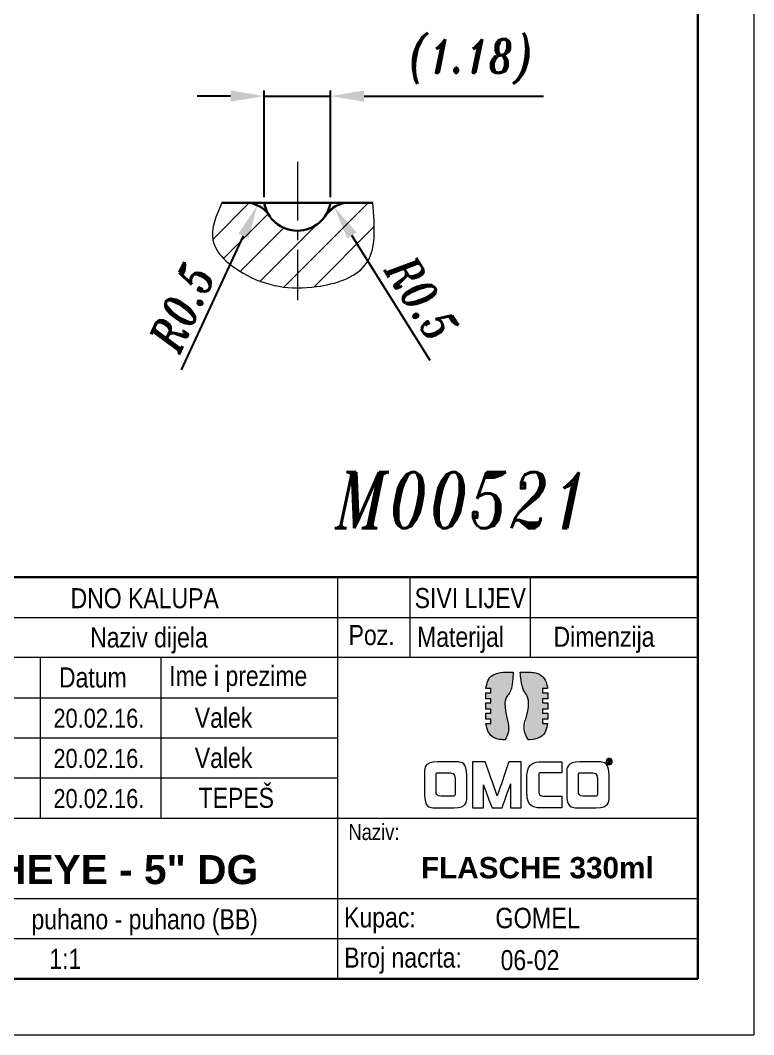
# Model space of a CAD drawing. Extents: x 89 to 486, y -21 to 440.
# Drawn here: x 320.5 to 386, y 20 to 110.7 of the extents above; entities that cross this region are included whole.
import ezdxf

# ---------------------------------------------------------------- set-up
doc = ezdxf.new("R2010")
doc.units = 0
doc.header["$LTSCALE"] = 7
doc.header["$MEASUREMENT"] = 0
doc.linetypes.add('CENTER2', pattern=[1.125, 0.75, -0.125, 0.125, -0.125])
doc.layers.get('0').update_dxf_attribs({"linetype": 'CONTINUOUS', "lineweight": 15})
for name, color, linetype, lineweight in [('1', 1, 'CENTER2', 15), ('3', 3, 'CONTINUOUS', 30), ('8', 252, 'CONTINUOUS', 15)]:
    doc.layers.add(name, color=color, linetype=linetype, lineweight=lineweight)
doc.styles.add('ITALICT', font='ITALICT.shx', dxfattribs={"width": 0.8, "height": 3})
doc.styles.get("Standard").update_dxf_attribs({"font": 'isocp.shx', "height": 3})
doc.styles.add('style2', font='swissc.ttf')
doc.dimstyles.get("Standard").update_dxf_attribs({"dimtxt": 3, "dimasz": 3, "dimexe": 0.5, "dimexo": 0.5, "dimgap": 0.8, "dimtad": 1, "dimdsep": 46, "dimtxsty": 'ITALICT', "dimcen": 0.09, "dimazin": 2, "dimtfac": 1, "dimtmove": 0, "dimatfit": 3, "dimfxl": 1, "dimtolj": 1, "dimtzin": 0, "dimarcsym": 0})

# ---------------------------------------------------------------- blocks, each defined once
blk = doc.blocks.new('*D80')
at = {"color": 0, "linetype": 'ByBlock', "lineweight": -2, "transparency": 16777216}
for p, q in [((342.287, 94.866), (342.287, 104.399)), ((348.203, 94.866), (348.203, 104.399)), ((339.287, 103.899), (336.287, 103.899)), ((342.287, 103.899), (348.203, 103.899)), ((351.203, 103.899), (367.231, 103.899))]:
    blk.add_line(p, q, dxfattribs=at)
at = {"color": 0, "transparency": 16777216}
for points in [[(339.287, 104.399), (339.287, 103.399), (342.287, 103.899)], [(351.203, 104.399), (351.203, 103.399), (348.203, 103.899)]]:
    blk.add_solid(points, dxfattribs=at)
at = {"color": 0, "transparency": 16777216, "insert": (360.717, 106.984), "char_height": 3, "attachment_point": 5, "style": 'ITALICT'}
blk.add_mtext('\\A1;(1.18)', dxfattribs=at)
blk = doc.blocks.new('*D81')
at = {"color": 0, "linetype": 'ByBlock', "lineweight": -2, "transparency": 16777216}
blk.add_line((357.116, 80.282), (350.12, 91.442), dxfattribs=at)
at = {"color": 0, "transparency": 16777216}
blk.add_solid([(350.544, 91.708), (349.696, 91.176), (348.527, 93.984)], dxfattribs=at)
at = {"color": 0, "transparency": 16777216, "insert": (356.363, 85.813), "char_height": 3, "attachment_point": 5, "rotation": 302.08208, "style": 'ITALICT'}
blk.add_mtext('\\A1;R0.5', dxfattribs=at)
blk = doc.blocks.new('*D82')
at = {"color": 0, "linetype": 'ByBlock', "lineweight": -2, "transparency": 16777216}
blk.add_line((334.907, 79.452), (340.425, 91.412), dxfattribs=at)
at = {"color": 0, "transparency": 16777216}
blk.add_solid([(339.971, 91.621), (340.879, 91.202), (341.682, 94.136)], dxfattribs=at)
at = {"color": 0, "transparency": 16777216, "insert": (334.949, 85.033), "char_height": 3, "attachment_point": 5, "rotation": 65.23093, "style": 'ITALICT'}
blk.add_mtext('\\A1;R0.5', dxfattribs=at)

msp = doc.modelspace()

# ---------------------------------------------------------------- hatches: boundary and pattern name
h = msp.add_hatch(color=142)
h.dxf.hatch_style = 1
edge = h.paths.add_edge_path()
edge.add_spline(control_points=[(363.787, 49.635), (363.787, 50.395), (364.456, 50.599), (364.53, 52.422)], knot_values=[0.952381, 0.952381, 0.952381, 0.952381, 1, 1, 1, 1], degree=3, periodic=0)
edge.add_spline(control_points=[(364.53, 52.422), (364.53, 52.422), (363.758, 52.422), (363.758, 52.422)], knot_values=[0, 0, 0, 0, 0.047619, 0.047619, 0.047619, 0.047619], degree=3, periodic=0)
edge.add_spline(control_points=[(363.758, 52.422), (362.454, 52.422), (362.157, 51.417), (362.089, 50.958), (362.089, 50.958), (362.089, 50.958), (362.2, 50.958), (362.31, 50.958)], knot_values=[0.047619, 0.047619, 0.047619, 0.047619, 0.095238, 0.095238, 0.095238, 0.095338, 0.119048, 0.119048, 0.119048, 0.119048], degree=3, periodic=0)
edge.add_spline(control_points=[(362.31, 50.958), (362.421, 50.958), (362.531, 50.958), (362.531, 50.958), (362.531, 50.958), (362.531, 50.958), (362.531, 50.866), (362.531, 50.773)], knot_values=[0.119048, 0.119048, 0.119048, 0.119048, 0.142857, 0.142857, 0.142857, 0.142957, 0.166667, 0.166667, 0.166667, 0.166667], degree=3, periodic=0)
edge.add_spline(control_points=[(362.531, 50.773), (362.531, 50.681), (362.531, 50.588), (362.531, 50.588), (362.531, 50.588), (362.531, 50.588), (362.416, 50.588), (362.3, 50.588)], knot_values=[0.166667, 0.166667, 0.166667, 0.166667, 0.190476, 0.190476, 0.190476, 0.190576, 0.214286, 0.214286, 0.214286, 0.214286], degree=3, periodic=0)
edge.add_spline(control_points=[(362.3, 50.588), (362.185, 50.588), (362.069, 50.588), (362.069, 50.588), (362.069, 50.588), (362.069, 50.588), (362.069, 50.452), (362.069, 50.317)], knot_values=[0.214286, 0.214286, 0.214286, 0.214286, 0.238095, 0.238095, 0.238095, 0.238195, 0.261905, 0.261905, 0.261905, 0.261905], degree=3, periodic=0)
edge.add_spline(control_points=[(362.069, 50.317), (362.069, 50.181), (362.069, 50.045), (362.069, 50.045), (362.069, 50.045), (362.069, 50.045), (362.185, 50.045), (362.3, 50.045)], knot_values=[0.261905, 0.261905, 0.261905, 0.261905, 0.285714, 0.285714, 0.285714, 0.285814, 0.309524, 0.309524, 0.309524, 0.309524], degree=3, periodic=0)
edge.add_spline(control_points=[(362.3, 50.045), (362.416, 50.045), (362.531, 50.045), (362.531, 50.045), (362.531, 50.045), (362.531, 50.045), (362.531, 49.953), (362.531, 49.86)], knot_values=[0.309524, 0.309524, 0.309524, 0.309524, 0.333333, 0.333333, 0.333333, 0.333433, 0.357143, 0.357143, 0.357143, 0.357143], degree=3, periodic=0)
edge.add_spline(control_points=[(362.531, 49.86), (362.531, 49.768), (362.531, 49.675), (362.531, 49.675), (362.531, 49.675), (362.531, 49.675), (362.416, 49.675), (362.3, 49.675)], knot_values=[0.357143, 0.357143, 0.357143, 0.357143, 0.380952, 0.380952, 0.380952, 0.381052, 0.404762, 0.404762, 0.404762, 0.404762], degree=3, periodic=0)
edge.add_spline(control_points=[(362.3, 49.675), (362.185, 49.675), (362.069, 49.675), (362.069, 49.675), (362.069, 49.675), (362.069, 49.675), (362.069, 49.539), (362.069, 49.404)], knot_values=[0.404762, 0.404762, 0.404762, 0.404762, 0.428571, 0.428571, 0.428571, 0.428671, 0.452381, 0.452381, 0.452381, 0.452381], degree=3, periodic=0)
edge.add_spline(control_points=[(362.069, 49.404), (362.069, 49.268), (362.069, 49.132), (362.069, 49.132), (362.069, 49.132), (362.069, 49.132), (362.185, 49.132), (362.3, 49.132)], knot_values=[0.452381, 0.452381, 0.452381, 0.452381, 0.47619, 0.47619, 0.47619, 0.47629, 0.5, 0.5, 0.5, 0.5], degree=3, periodic=0)
edge.add_spline(control_points=[(362.3, 49.132), (362.416, 49.132), (362.531, 49.132), (362.531, 49.132), (362.531, 49.132), (362.531, 49.132), (362.531, 49.039), (362.531, 48.947)], knot_values=[0.5, 0.5, 0.5, 0.5, 0.52381, 0.52381, 0.52381, 0.52391, 0.547619, 0.547619, 0.547619, 0.547619], degree=3, periodic=0)
edge.add_spline(control_points=[(362.531, 48.947), (362.531, 48.855), (362.531, 48.762), (362.531, 48.762), (362.531, 48.762), (362.531, 48.762), (362.416, 48.762), (362.3, 48.762)], knot_values=[0.547619, 0.547619, 0.547619, 0.547619, 0.571429, 0.571429, 0.571429, 0.571529, 0.595238, 0.595238, 0.595238, 0.595238], degree=3, periodic=0)
edge.add_spline(control_points=[(362.3, 48.762), (362.185, 48.762), (362.069, 48.762), (362.069, 48.762), (362.069, 48.762), (362.069, 48.762), (362.069, 48.626), (362.069, 48.49)], knot_values=[0.595238, 0.595238, 0.595238, 0.595238, 0.619048, 0.619048, 0.619048, 0.619148, 0.642857, 0.642857, 0.642857, 0.642857], degree=3, periodic=0)
edge.add_spline(control_points=[(362.069, 48.49), (362.069, 48.355), (362.069, 48.219), (362.069, 48.219), (362.069, 48.219), (362.069, 48.219), (362.185, 48.219), (362.3, 48.219)], knot_values=[0.642857, 0.642857, 0.642857, 0.642857, 0.666667, 0.666667, 0.666667, 0.666767, 0.690476, 0.690476, 0.690476, 0.690476], degree=3, periodic=0)
edge.add_spline(control_points=[(362.3, 48.219), (362.416, 48.219), (362.531, 48.219), (362.531, 48.219), (362.531, 48.219), (362.531, 48.219), (362.531, 48.126), (362.531, 48.034)], knot_values=[0.690476, 0.690476, 0.690476, 0.690476, 0.714286, 0.714286, 0.714286, 0.714386, 0.738095, 0.738095, 0.738095, 0.738095], degree=3, periodic=0)
edge.add_spline(control_points=[(362.531, 48.034), (362.531, 47.942), (362.531, 47.849), (362.531, 47.849), (362.531, 47.849), (362.531, 47.849), (362.086, 47.849), (362.086, 47.849)], knot_values=[0.738095, 0.738095, 0.738095, 0.738095, 0.761905, 0.761905, 0.761905, 0.762005, 0.809524, 0.809524, 0.809524, 0.809524], degree=3, periodic=0)
edge.add_spline(control_points=[(362.086, 47.849), (362.243, 46.457), (363.474, 46.385), (363.655, 46.385)], knot_values=[0.809524, 0.809524, 0.809524, 0.809524, 0.857143, 0.857143, 0.857143, 0.857143], degree=3, periodic=0)
edge.add_spline(control_points=[(363.655, 46.385), (363.655, 46.385), (363.792, 46.385), (363.792, 46.385)], knot_values=[0.857143, 0.857143, 0.857143, 0.857143, 0.904762, 0.904762, 0.904762, 0.904762], degree=3, periodic=0)
edge.add_spline(control_points=[(363.792, 46.385), (364.438, 47.314), (363.787, 48.667), (363.787, 49.635)], knot_values=[0.904762, 0.904762, 0.904762, 0.904762, 0.952381, 0.952381, 0.952381, 0.952381], degree=3, periodic=0)
h = msp.add_hatch(color=253)
h.dxf.hatch_style = 1
edge = h.paths.add_edge_path()
edge.add_spline(control_points=[(367.597, 50.958), (367.435, 52.341), (366.211, 52.422), (366.029, 52.422), (366.029, 52.422), (366.029, 52.422), (365.155, 52.422), (365.155, 52.422)], knot_values=[0.666667, 0.666667, 0.666667, 0.666667, 0.714286, 0.714286, 0.714286, 0.714386, 0.761905, 0.761905, 0.761905, 0.761905], degree=3, periodic=0)
edge.add_spline(control_points=[(365.155, 52.422), (365.228, 50.599), (365.898, 50.395), (365.898, 49.635)], knot_values=[0.761905, 0.761905, 0.761905, 0.761905, 0.809524, 0.809524, 0.809524, 0.809524], degree=3, periodic=0)
edge.add_spline(control_points=[(365.898, 49.635), (365.898, 48.667), (365.247, 47.314), (365.893, 46.385)], knot_values=[0.809524, 0.809524, 0.809524, 0.809524, 0.857143, 0.857143, 0.857143, 0.857143], degree=3, periodic=0)
edge.add_spline(control_points=[(365.893, 46.385), (365.893, 46.385), (365.937, 46.385), (365.937, 46.385)], knot_values=[0.857143, 0.857143, 0.857143, 0.857143, 0.904762, 0.904762, 0.904762, 0.904762], degree=3, periodic=0)
edge.add_spline(control_points=[(365.937, 46.385), (367.24, 46.385), (367.531, 47.39), (367.597, 47.849), (367.597, 47.849), (367.597, 47.849), (367.486, 47.849), (367.375, 47.849)], knot_values=[0.904762, 0.904762, 0.904762, 0.904762, 0.952381, 0.952381, 0.952381, 0.952481, 0.97619, 0.97619, 0.97619, 0.97619], degree=3, periodic=0)
edge.add_spline(control_points=[(367.375, 47.849), (367.264, 47.849), (367.153, 47.849), (367.153, 47.849), (367.153, 47.849), (367.153, 47.942), (367.153, 48.034)], knot_values=[0.97619, 0.97619, 0.97619, 0.97619, 1, 1, 1, 1.02381, 1.02381, 1.02381, 1.02381], degree=3, periodic=0)
edge.add_spline(control_points=[(367.153, 48.034), (367.153, 48.126), (367.153, 48.219), (367.153, 48.219), (367.153, 48.219), (367.153, 48.219), (367.269, 48.219), (367.384, 48.219)], knot_values=[0.02381, 0.02381, 0.02381, 0.02381, 0.047619, 0.047619, 0.047619, 0.047719, 0.071429, 0.071429, 0.071429, 0.071429], degree=3, periodic=0)
edge.add_spline(control_points=[(367.384, 48.219), (367.5, 48.219), (367.616, 48.219), (367.616, 48.219), (367.616, 48.219), (367.616, 48.219), (367.616, 48.355), (367.616, 48.49)], knot_values=[0.071429, 0.071429, 0.071429, 0.071429, 0.095238, 0.095238, 0.095238, 0.095338, 0.119048, 0.119048, 0.119048, 0.119048], degree=3, periodic=0)
edge.add_spline(control_points=[(367.616, 48.49), (367.616, 48.626), (367.616, 48.762), (367.616, 48.762), (367.616, 48.762), (367.616, 48.762), (367.5, 48.762), (367.384, 48.762)], knot_values=[0.119048, 0.119048, 0.119048, 0.119048, 0.142857, 0.142857, 0.142857, 0.142957, 0.166667, 0.166667, 0.166667, 0.166667], degree=3, periodic=0)
edge.add_spline(control_points=[(367.384, 48.762), (367.269, 48.762), (367.153, 48.762), (367.153, 48.762), (367.153, 48.762), (367.153, 48.762), (367.153, 48.855), (367.153, 48.947)], knot_values=[0.166667, 0.166667, 0.166667, 0.166667, 0.190476, 0.190476, 0.190476, 0.190576, 0.214286, 0.214286, 0.214286, 0.214286], degree=3, periodic=0)
edge.add_spline(control_points=[(367.153, 48.947), (367.153, 49.039), (367.153, 49.132), (367.153, 49.132), (367.153, 49.132), (367.153, 49.132), (367.269, 49.132), (367.384, 49.132)], knot_values=[0.214286, 0.214286, 0.214286, 0.214286, 0.238095, 0.238095, 0.238095, 0.238195, 0.261905, 0.261905, 0.261905, 0.261905], degree=3, periodic=0)
edge.add_spline(control_points=[(367.384, 49.132), (367.5, 49.132), (367.616, 49.132), (367.616, 49.132), (367.616, 49.132), (367.616, 49.132), (367.616, 49.268), (367.616, 49.404)], knot_values=[0.261905, 0.261905, 0.261905, 0.261905, 0.285714, 0.285714, 0.285714, 0.285814, 0.309524, 0.309524, 0.309524, 0.309524], degree=3, periodic=0)
edge.add_spline(control_points=[(367.616, 49.404), (367.616, 49.539), (367.616, 49.675), (367.616, 49.675), (367.616, 49.675), (367.616, 49.675), (367.5, 49.675), (367.384, 49.675)], knot_values=[0.309524, 0.309524, 0.309524, 0.309524, 0.333333, 0.333333, 0.333333, 0.333433, 0.357143, 0.357143, 0.357143, 0.357143], degree=3, periodic=0)
edge.add_spline(control_points=[(367.384, 49.675), (367.269, 49.675), (367.153, 49.675), (367.153, 49.675), (367.153, 49.675), (367.153, 49.675), (367.153, 49.768), (367.153, 49.86)], knot_values=[0.357143, 0.357143, 0.357143, 0.357143, 0.380952, 0.380952, 0.380952, 0.381052, 0.404762, 0.404762, 0.404762, 0.404762], degree=3, periodic=0)
edge.add_spline(control_points=[(367.153, 49.86), (367.153, 49.953), (367.153, 50.045), (367.153, 50.045), (367.153, 50.045), (367.153, 50.045), (367.269, 50.045), (367.384, 50.045)], knot_values=[0.404762, 0.404762, 0.404762, 0.404762, 0.428571, 0.428571, 0.428571, 0.428671, 0.452381, 0.452381, 0.452381, 0.452381], degree=3, periodic=0)
edge.add_spline(control_points=[(367.384, 50.045), (367.5, 50.045), (367.616, 50.045), (367.616, 50.045), (367.616, 50.045), (367.616, 50.045), (367.616, 50.181), (367.616, 50.317)], knot_values=[0.452381, 0.452381, 0.452381, 0.452381, 0.47619, 0.47619, 0.47619, 0.47629, 0.5, 0.5, 0.5, 0.5], degree=3, periodic=0)
edge.add_spline(control_points=[(367.616, 50.317), (367.616, 50.452), (367.616, 50.588), (367.616, 50.588), (367.616, 50.588), (367.616, 50.588), (367.5, 50.588), (367.384, 50.588)], knot_values=[0.5, 0.5, 0.5, 0.5, 0.52381, 0.52381, 0.52381, 0.52391, 0.547619, 0.547619, 0.547619, 0.547619], degree=3, periodic=0)
edge.add_spline(control_points=[(367.384, 50.588), (367.269, 50.588), (367.153, 50.588), (367.153, 50.588), (367.153, 50.588), (367.153, 50.588), (367.153, 50.681), (367.153, 50.773)], knot_values=[0.547619, 0.547619, 0.547619, 0.547619, 0.571429, 0.571429, 0.571429, 0.571529, 0.595238, 0.595238, 0.595238, 0.595238], degree=3, periodic=0)
edge.add_spline(control_points=[(367.153, 50.773), (367.153, 50.866), (367.153, 50.958), (367.153, 50.958), (367.153, 50.958), (367.153, 50.958), (367.597, 50.958), (367.597, 50.958)], knot_values=[0.595238, 0.595238, 0.595238, 0.595238, 0.619048, 0.619048, 0.619048, 0.619148, 0.666667, 0.666667, 0.666667, 0.666667], degree=3, periodic=0)
at = {"layer": '8'}
h = msp.add_hatch(dxfattribs=at)
h.set_pattern_fill('ANSI31', color=256, scale=15)
h.set_pattern_definition([(45, (7.4284, -0.5301), (-1.325825, 1.325825), [])])
edge = h.paths.add_edge_path()
edge.add_arc((345.245, 94.866), 3, 213.05573, 270, ccw=False)
edge.add_arc((340.635, 91.866), 2.5, 33.05573, 90)
edge.add_line((340.635, 94.366), (338.511, 94.366))
edge.add_spline(control_points=[(338.511, 94.366), (338.001, 93.212), (336.895, 90.712), (340.683, 87.502), (343.553, 86.764), (345.245, 86.753)], knot_values=[0, 0, 0, 0, 0.687133, 1.488278, 2.489623, 2.489623, 2.489623, 2.489623], degree=3, periodic=0)
edge.add_line((345.245, 86.753), (345.245, 91.866))
edge = h.paths.add_edge_path()
edge.add_spline(control_points=[(345.245, 86.753), (345.808, 86.75), (348.003, 86.906), (352.494, 88.328), (352.16, 92.236), (351.978, 94.366)], knot_values=[2.489623, 2.489623, 2.489623, 2.489623, 2.822883, 3.764967, 4.891935, 4.891935, 4.891935, 4.891935], degree=3, periodic=0)
edge.add_line((351.978, 94.366), (349.854, 94.366))
edge.add_arc((349.854, 91.866), 2.5, 90, 146.94427)
edge.add_arc((345.245, 94.866), 3, 270, 326.94427, ccw=False)
edge.add_line((345.245, 91.866), (345.245, 86.753))

# ---------------------------------------------------------------- linework, layer by layer
for p, q in [((386.007, 440.033), (386.007, 20.033)), ((348.832, 60.909), (348.832, 25.033)), ((355.29, 60.909), (355.29, 53.734)), ((366.053, 60.909), (366.053, 53.734)), ((227.683, 57.322), (381.007, 57.322)), ((381.007, 53.734), (227.683, 53.734)), ((322.283, 53.734), (322.283, 39.384)), ((333.046, 53.734), (333.046, 39.384)), ((227.683, 50.147), (348.832, 50.147)), ((227.683, 46.559), (348.832, 46.559)), ((227.683, 42.971), (348.832, 42.971)), ((227.683, 39.384), (381.007, 39.384)), ((227.683, 32.208), (381.007, 32.208)), ((227.683, 28.621), (381.007, 28.621)), ((89.007, 20.033), (386.007, 20.033))]:
    msp.add_line(p, q)
msp.add_spline([(338.511, 94.366), (337.698, 91.027), (340.404, 88.074), (346.968, 86.872), (351.277, 88.775), (351.978, 94.366)], degree=3)
at = {"color": 142}
msp.add_open_spline([(364.53, 52.422), (364.53, 52.422), (363.758, 52.422), (363.758, 52.422), (363.758, 52.422), (362.454, 52.422), (362.157, 51.417), (362.089, 50.958), (362.089, 50.958), (362.089, 50.958), (362.531, 50.958), (362.531, 50.958), (362.531, 50.958), (362.531, 50.958), (362.531, 50.588), (362.531, 50.588), (362.531, 50.588), (362.531, 50.588), (362.069, 50.588), (362.069, 50.588), (362.069, 50.588), (362.069, 50.588), (362.069, 50.045), (362.069, 50.045), (362.069, 50.045), (362.069, 50.045), (362.531, 50.045), (362.531, 50.045), (362.531, 50.045), (362.531, 50.045), (362.531, 49.675), (362.531, 49.675), (362.531, 49.675), (362.531, 49.675), (362.069, 49.675), (362.069, 49.675), (362.069, 49.675), (362.069, 49.675), (362.069, 49.132), (362.069, 49.132), (362.069, 49.132), (362.069, 49.132), (362.531, 49.132), (362.531, 49.132), (362.531, 49.132), (362.531, 49.132), (362.531, 48.762), (362.531, 48.762), (362.531, 48.762), (362.531, 48.762), (362.069, 48.762), (362.069, 48.762), (362.069, 48.762), (362.069, 48.762), (362.069, 48.219), (362.069, 48.219), (362.069, 48.219), (362.069, 48.219), (362.531, 48.219), (362.531, 48.219), (362.531, 48.219), (362.531, 48.219), (362.531, 47.849), (362.531, 47.849), (362.531, 47.849), (362.531, 47.849), (362.086, 47.849), (362.086, 47.849), (362.086, 47.849), (362.243, 46.457), (363.474, 46.385), (363.655, 46.385), (363.655, 46.385), (363.655, 46.385), (363.792, 46.385), (363.792, 46.385), (363.792, 46.385), (364.438, 47.314), (363.787, 48.667), (363.787, 49.635), (363.787, 49.635), (363.787, 50.395), (364.456, 50.599), (364.53, 52.422)], degree=3, knots=[0, 0, 0, 0, 0.047619, 0.047619, 0.047619, 0.071429, 0.095238, 0.095238, 0.095238, 0.119048, 0.142857, 0.142857, 0.142857, 0.166667, 0.190476, 0.190476, 0.190476, 0.214286, 0.238095, 0.238095, 0.238095, 0.261905, 0.285714, 0.285714, 0.285714, 0.309524, 0.333333, 0.333333, 0.333333, 0.357143, 0.380952, 0.380952, 0.380952, 0.404762, 0.428571, 0.428571, 0.428571, 0.452381, 0.47619, 0.47619, 0.47619, 0.5, 0.52381, 0.52381, 0.52381, 0.547619, 0.571429, 0.571429, 0.571429, 0.595238, 0.619048, 0.619048, 0.619048, 0.642857, 0.666667, 0.666667, 0.666667, 0.690476, 0.714286, 0.714286, 0.714286, 0.738095, 0.761905, 0.761905, 0.761905, 0.785714, 0.809524, 0.809524, 0.809524, 0.833333, 0.857143, 0.857143, 0.857143, 0.880952, 0.904762, 0.904762, 0.904762, 0.928571, 0.952381, 0.952381, 0.952381, 0.97619, 1, 1, 1, 1], dxfattribs=at)
at = {"color": 253}
msp.add_open_spline([(367.153, 47.849), (367.153, 47.849), (367.153, 48.219), (367.153, 48.219), (367.153, 48.219), (367.153, 48.219), (367.616, 48.219), (367.616, 48.219), (367.616, 48.219), (367.616, 48.219), (367.616, 48.762), (367.616, 48.762), (367.616, 48.762), (367.616, 48.762), (367.153, 48.762), (367.153, 48.762), (367.153, 48.762), (367.153, 48.762), (367.153, 49.132), (367.153, 49.132), (367.153, 49.132), (367.153, 49.132), (367.616, 49.132), (367.616, 49.132), (367.616, 49.132), (367.616, 49.132), (367.616, 49.675), (367.616, 49.675), (367.616, 49.675), (367.616, 49.675), (367.153, 49.675), (367.153, 49.675), (367.153, 49.675), (367.153, 49.675), (367.153, 50.045), (367.153, 50.045), (367.153, 50.045), (367.153, 50.045), (367.616, 50.045), (367.616, 50.045), (367.616, 50.045), (367.616, 50.045), (367.616, 50.588), (367.616, 50.588), (367.616, 50.588), (367.616, 50.588), (367.153, 50.588), (367.153, 50.588), (367.153, 50.588), (367.153, 50.588), (367.153, 50.958), (367.153, 50.958), (367.153, 50.958), (367.153, 50.958), (367.597, 50.958), (367.597, 50.958), (367.597, 50.958), (367.435, 52.341), (366.211, 52.422), (366.029, 52.422), (366.029, 52.422), (366.029, 52.422), (365.155, 52.422), (365.155, 52.422), (365.155, 52.422), (365.228, 50.599), (365.898, 50.395), (365.898, 49.635), (365.898, 49.635), (365.898, 48.667), (365.247, 47.314), (365.893, 46.385), (365.893, 46.385), (365.893, 46.385), (365.937, 46.385), (365.937, 46.385), (365.937, 46.385), (367.24, 46.385), (367.531, 47.39), (367.597, 47.849), (367.597, 47.849), (367.597, 47.849), (367.153, 47.849), (367.153, 47.849)], degree=3, knots=[0, 0, 0, 0, 0.047619, 0.047619, 0.047619, 0.071429, 0.095238, 0.095238, 0.095238, 0.119048, 0.142857, 0.142857, 0.142857, 0.166667, 0.190476, 0.190476, 0.190476, 0.214286, 0.238095, 0.238095, 0.238095, 0.261905, 0.285714, 0.285714, 0.285714, 0.309524, 0.333333, 0.333333, 0.333333, 0.357143, 0.380952, 0.380952, 0.380952, 0.404762, 0.428571, 0.428571, 0.428571, 0.452381, 0.47619, 0.47619, 0.47619, 0.5, 0.52381, 0.52381, 0.52381, 0.547619, 0.571429, 0.571429, 0.571429, 0.595238, 0.619048, 0.619048, 0.619048, 0.642857, 0.666667, 0.666667, 0.666667, 0.690476, 0.714286, 0.714286, 0.714286, 0.738095, 0.761905, 0.761905, 0.761905, 0.785714, 0.809524, 0.809524, 0.809524, 0.833333, 0.857143, 0.857143, 0.857143, 0.880952, 0.904762, 0.904762, 0.904762, 0.928571, 0.952381, 0.952381, 0.952381, 0.97619, 1, 1, 1, 1], dxfattribs=at)
for points, knots in [([(359.234, 40.305), (359.234, 40.305), (357.68, 40.305), (357.68, 40.305), (357.68, 40.305), (357.548, 40.305), (356.6, 40.36), (356.6, 41.51), (356.6, 41.51), (356.6, 41.51), (356.6, 43.266), (356.6, 43.266), (356.6, 43.266), (356.6, 43.266), (356.6, 44.415), (357.749, 44.415), (357.749, 44.415), (357.749, 44.415), (359.296, 44.415), (359.296, 44.415), (359.296, 44.415), (359.429, 44.415), (360.376, 44.353), (360.376, 43.203), (360.376, 43.203), (360.376, 43.203), (360.376, 41.454), (360.376, 41.454), (360.376, 41.454), (360.376, 41.454), (360.383, 40.305), (359.234, 40.305)], [0, 0, 0, 0, 0.125, 0.125, 0.125, 0.1875, 0.25, 0.25, 0.25, 0.3125, 0.375, 0.375, 0.375, 0.4375, 0.5, 0.5, 0.5, 0.5625, 0.625, 0.625, 0.625, 0.6875, 0.75, 0.75, 0.75, 0.8125, 0.875, 0.875, 0.875, 0.9375, 1, 1, 1, 1]), ([(364.292, 40.305), (364.292, 40.305), (364.292, 42.457), (364.292, 42.457), (364.292, 42.457), (364.292, 42.457), (363.539, 40.305), (363.539, 40.305), (363.539, 40.305), (363.539, 40.305), (362.634, 40.305), (362.634, 40.305), (362.634, 40.305), (362.634, 40.305), (361.867, 42.36), (361.867, 42.36), (361.867, 42.36), (361.867, 42.36), (361.867, 40.305), (361.867, 40.305), (361.867, 40.305), (361.867, 40.305), (360.899, 40.305), (360.899, 40.305), (360.899, 40.305), (360.899, 40.305), (360.899, 44.415), (360.899, 44.415), (360.899, 44.415), (360.899, 44.415), (362.02, 44.415), (362.02, 44.415), (362.02, 44.415), (362.02, 44.415), (363.1, 41.384), (363.1, 41.384), (363.1, 41.384), (363.1, 41.384), (364.132, 44.415), (364.132, 44.415), (364.132, 44.415), (364.132, 44.415), (365.233, 44.415), (365.233, 44.415), (365.233, 44.415), (365.233, 44.415), (365.233, 40.305), (365.233, 40.305), (365.233, 40.305), (365.233, 40.305), (364.292, 40.305), (364.292, 40.305)], [0, 0, 0, 0, 0.076923, 0.076923, 0.076923, 0.115385, 0.153846, 0.153846, 0.153846, 0.192308, 0.230769, 0.230769, 0.230769, 0.269231, 0.307692, 0.307692, 0.307692, 0.346154, 0.384615, 0.384615, 0.384615, 0.423077, 0.461538, 0.461538, 0.461538, 0.5, 0.538462, 0.538462, 0.538462, 0.576923, 0.615385, 0.615385, 0.615385, 0.653846, 0.692308, 0.692308, 0.692308, 0.730769, 0.769231, 0.769231, 0.769231, 0.807692, 0.846154, 0.846154, 0.846154, 0.884615, 0.923077, 0.923077, 0.923077, 0.961538, 1, 1, 1, 1]), ([(368.856, 41.35), (368.856, 41.35), (367.204, 41.35), (367.204, 41.35), (367.204, 41.35), (366.8, 41.35), (366.8, 41.816), (366.8, 41.816), (366.8, 41.816), (366.8, 41.816), (366.8, 43.3), (366.8, 43.3), (366.8, 43.3), (366.8, 43.433), (366.933, 43.44), (366.933, 43.44), (366.933, 43.44), (366.933, 43.44), (368.856, 43.44), (368.856, 43.44), (368.856, 43.44), (368.856, 43.44), (368.856, 44.415), (368.856, 44.415), (368.856, 44.415), (368.856, 44.415), (366.905, 44.415), (366.905, 44.415), (366.905, 44.415), (365.755, 44.415), (365.755, 43.266), (365.755, 43.266), (365.755, 43.266), (365.755, 43.266), (365.755, 41.51), (365.755, 41.51), (365.755, 41.51), (365.755, 40.36), (366.703, 40.305), (366.835, 40.305), (366.835, 40.305), (366.835, 40.305), (368.856, 40.305), (368.856, 40.305), (368.856, 40.305), (368.856, 40.305), (368.856, 41.35), (368.856, 41.35)], [0, 0, 0, 0, 0.083333, 0.083333, 0.083333, 0.125, 0.166667, 0.166667, 0.166667, 0.208333, 0.25, 0.25, 0.25, 0.291667, 0.333333, 0.333333, 0.333333, 0.375, 0.416667, 0.416667, 0.416667, 0.458333, 0.5, 0.5, 0.5, 0.541667, 0.583333, 0.583333, 0.583333, 0.625, 0.666667, 0.666667, 0.666667, 0.708333, 0.75, 0.75, 0.75, 0.791667, 0.833333, 0.833333, 0.833333, 0.875, 0.916667, 0.916667, 0.916667, 0.958333, 1, 1, 1, 1]), ([(371.942, 40.305), (371.942, 40.305), (370.388, 40.305), (370.388, 40.305), (370.388, 40.305), (370.256, 40.305), (369.309, 40.36), (369.309, 41.51), (369.309, 41.51), (369.309, 41.51), (369.309, 43.266), (369.309, 43.266), (369.309, 43.266), (369.309, 43.266), (369.309, 44.415), (370.458, 44.415), (370.458, 44.415), (370.458, 44.415), (372.005, 44.415), (372.005, 44.415), (372.005, 44.415), (372.137, 44.415), (373.085, 44.353), (373.085, 43.203), (373.085, 43.203), (373.085, 43.203), (373.085, 41.454), (373.085, 41.454), (373.085, 41.454), (373.085, 41.454), (373.092, 40.305), (371.942, 40.305)], [0, 0, 0, 0, 0.125, 0.125, 0.125, 0.1875, 0.25, 0.25, 0.25, 0.3125, 0.375, 0.375, 0.375, 0.4375, 0.5, 0.5, 0.5, 0.5625, 0.625, 0.625, 0.625, 0.6875, 0.75, 0.75, 0.75, 0.8125, 0.875, 0.875, 0.875, 0.9375, 1, 1, 1, 1]), ([(373.101, 44.154), (372.948, 44.154), (372.824, 44.279), (372.824, 44.432), (372.824, 44.432), (372.824, 44.585), (372.948, 44.709), (373.101, 44.709), (373.101, 44.709), (373.254, 44.709), (373.379, 44.585), (373.379, 44.432), (373.379, 44.432), (373.379, 44.279), (373.254, 44.154), (373.101, 44.154)], [0, 0, 0, 0, 0.25, 0.25, 0.25, 0.375, 0.5, 0.5, 0.5, 0.625, 0.75, 0.75, 0.75, 0.875, 1, 1, 1, 1]), ([(373.101, 44.648), (372.983, 44.648), (372.885, 44.55), (372.885, 44.432), (372.885, 44.432), (372.885, 44.313), (372.983, 44.216), (373.101, 44.216), (373.101, 44.216), (373.22, 44.216), (373.317, 44.313), (373.317, 44.432), (373.317, 44.432), (373.317, 44.55), (373.22, 44.648), (373.101, 44.648)], [0, 0, 0, 0, 0.25, 0.25, 0.25, 0.375, 0.5, 0.5, 0.5, 0.625, 0.75, 0.75, 0.75, 0.875, 1, 1, 1, 1]), ([(373.164, 44.384), (373.164, 44.384), (373.222, 44.296), (373.222, 44.296), (373.222, 44.296), (373.222, 44.296), (373.145, 44.296), (373.145, 44.296), (373.145, 44.296), (373.145, 44.296), (373.097, 44.374), (373.097, 44.374), (373.097, 44.374), (373.097, 44.374), (373.067, 44.374), (373.067, 44.374), (373.067, 44.374), (373.067, 44.374), (373.067, 44.296), (373.067, 44.296), (373.067, 44.296), (373.067, 44.296), (372.998, 44.296), (372.998, 44.296), (372.998, 44.296), (372.998, 44.296), (372.998, 44.577), (372.998, 44.577), (372.998, 44.577), (372.998, 44.577), (373.12, 44.577), (373.12, 44.577), (373.12, 44.577), (373.143, 44.577), (373.227, 44.577), (373.227, 44.476), (373.227, 44.476), (373.227, 44.422), (373.195, 44.396), (373.164, 44.384)], [0, 0, 0, 0, 0.1, 0.1, 0.1, 0.15, 0.2, 0.2, 0.2, 0.25, 0.3, 0.3, 0.3, 0.35, 0.4, 0.4, 0.4, 0.45, 0.5, 0.5, 0.5, 0.55, 0.6, 0.6, 0.6, 0.65, 0.7, 0.7, 0.7, 0.75, 0.8, 0.8, 0.8, 0.85, 0.9, 0.9, 0.9, 0.95, 1, 1, 1, 1]), ([(373.103, 44.518), (373.103, 44.518), (373.067, 44.518), (373.067, 44.518), (373.067, 44.518), (373.067, 44.518), (373.067, 44.43), (373.067, 44.43), (373.067, 44.43), (373.067, 44.43), (373.103, 44.43), (373.103, 44.43), (373.103, 44.43), (373.139, 44.43), (373.155, 44.443), (373.155, 44.476), (373.155, 44.476), (373.155, 44.508), (373.139, 44.518), (373.103, 44.518)], [0, 0, 0, 0, 0.2, 0.2, 0.2, 0.3, 0.4, 0.4, 0.4, 0.5, 0.6, 0.6, 0.6, 0.7, 0.8, 0.8, 0.8, 0.9, 1, 1, 1, 1]), ([(359.331, 42.966), (359.331, 42.966), (359.331, 43.44), (358.927, 43.44), (358.927, 43.44), (358.927, 43.44), (357.777, 43.44), (357.777, 43.44), (357.777, 43.44), (357.777, 43.44), (357.645, 43.433), (357.645, 43.3), (357.645, 43.3), (357.645, 43.3), (357.645, 41.816), (357.645, 41.816), (357.645, 41.816), (357.645, 41.816), (357.645, 41.35), (358.049, 41.35), (358.049, 41.35), (358.049, 41.35), (359.199, 41.35), (359.199, 41.35), (359.199, 41.35), (359.199, 41.35), (359.331, 41.35), (359.331, 41.482), (359.331, 41.482), (359.331, 41.482), (359.331, 42.966), (359.331, 42.966)], [0, 0, 0, 0, 0.125, 0.125, 0.125, 0.1875, 0.25, 0.25, 0.25, 0.3125, 0.375, 0.375, 0.375, 0.4375, 0.5, 0.5, 0.5, 0.5625, 0.625, 0.625, 0.625, 0.6875, 0.75, 0.75, 0.75, 0.8125, 0.875, 0.875, 0.875, 0.9375, 1, 1, 1, 1]), ([(372.04, 42.966), (372.04, 42.966), (372.04, 43.44), (371.635, 43.44), (371.635, 43.44), (371.635, 43.44), (370.486, 43.44), (370.486, 43.44), (370.486, 43.44), (370.486, 43.44), (370.353, 43.433), (370.353, 43.3), (370.353, 43.3), (370.353, 43.3), (370.353, 41.816), (370.353, 41.816), (370.353, 41.816), (370.353, 41.816), (370.353, 41.35), (370.758, 41.35), (370.758, 41.35), (370.758, 41.35), (371.907, 41.35), (371.907, 41.35), (371.907, 41.35), (371.907, 41.35), (372.04, 41.35), (372.04, 41.482), (372.04, 41.482), (372.04, 41.482), (372.04, 42.966), (372.04, 42.966)], [0, 0, 0, 0, 0.125, 0.125, 0.125, 0.1875, 0.25, 0.25, 0.25, 0.3125, 0.375, 0.375, 0.375, 0.4375, 0.5, 0.5, 0.5, 0.5625, 0.625, 0.625, 0.625, 0.6875, 0.75, 0.75, 0.75, 0.8125, 0.875, 0.875, 0.875, 0.9375, 1, 1, 1, 1])]:
    msp.add_open_spline(points, degree=3, knots=knots)
at = {"layer": '1'}
msp.add_line((345.245, 98.036), (345.245, 85.67), dxfattribs=at)
at = {"layer": '3'}
for p, q in [((381.007, 435.033), (381.007, 25.033)), ((338.511, 94.366), (351.978, 94.366)), ((227.683, 60.909), (381.007, 60.909)), ((381.007, 60.909), (381.007, 25.033)), ((381.007, 60.909), (381.007, 25.033)), ((381.007, 60.383), (381.007, 25.033)), ((109.007, 25.033), (381.007, 25.033)), ((227.683, 25.033), (381.007, 25.033)), ((227.683, 25.033), (381.007, 25.033)), ((229.933, 25.033), (381.007, 25.033))]:
    msp.add_line(p, q, dxfattribs=at)
for centre, radius, start, end in [((340.635, 91.866), 2.5, 33.05573, 90), ((345.245, 94.866), 3, 189.59407, 350.40593), ((349.854, 91.866), 2.5, 90, 146.94427)]:
    msp.add_arc(centre, radius, start, end, dxfattribs=at)

# ---------------------------------------------------------------- texts
at = {"style": 'ITALICT', "width": 0.8}
msp.add_text('M00521', height=5, dxfattribs=at).set_placement((348.606, 65.289))
at = {"style": 'style2'}
for s, height, p in [('DNO KALUPA', 1.7938, (324.985, 58.137)), ('SIVI LIJEV', 1.7938, (355.723, 58.15)), ('Naziv dijela', 1.79382, (326.741, 54.634)), ('Poz.', 1.7938, (349.821, 54.847)), ('Materijal', 1.7938, (355.939, 54.687)), ('Dimenzija', 1.7938, (368.129, 54.691)), ('Datum', 1.7938, (323.951, 51.058)), ('Ime i prezime', 1.79382, (333.798, 51.193)), ('20.02.16.', 1.7, (323.456, 47.459)), ('Valek', 1.7938, (336.084, 47.459)), ('20.02.16.', 1.7, (323.456, 43.871)), ('Valek', 1.7938, (336.084, 43.871)), ('20.02.16.', 1.7, (323.456, 40.284)), ('TEPEŠ', 1.7938, (336.42, 40.302)), ('Naziv:', 1.4351, (349.803, 37.426)), ('puhano - puhano (BB)', 1.79382, (321.495, 29.454)), ('Kupac:', 1.7938, (349.423, 29.618)), ('GOMEL', 1.8268, (362.93, 29.546)), ('1:1', 1.7938, (323.087, 25.914)), ('Broj nacrta:', 1.79382, (349.432, 26.028)), ('06-02', 1.7938, (363.4, 25.801))]:
    msp.add_text(s, height=height, dxfattribs=at).set_placement(p)
at = {"attachment_point": 1}
for s, insert, char_height, width in [('{\\fArial|b1|i0|c238|p34;HEYE - 5" DG}', (318.426, 36.087), 2.6, 26.63899), ('{\\fArial|b1|i0|c238|p34;FLASCHE 330ml}', (356.282, 35.907), 1.9, 22.89238)]:
    msp.add_mtext(s, dxfattribs=dict(at, insert=insert, char_height=char_height, width=width))

# ---------------------------------------------------------------- dimensions: what is measured, and where the dimension line sits
dim = msp.add_linear_dim(base=(348.203, 103.899), p1=(342.287, 94.366), p2=(348.203, 94.366), text='(<>)', dimstyle='Standard', override={"dimlfac": 0.2, "dimarcsym": 1})
dim.commit()
dim.dimension.update_dxf_attribs({"geometry": '*D80', "text_midpoint": (360.717, 106.984)})
for center, mpoint, picture, middle in [((340.635, 91.866), (341.682, 94.136), '*D82', (337.038, 84.07)), ((349.854, 91.866), (348.527, 93.984), '*D81', (354.415, 84.591))]:
    dim = msp.add_radius_dim(center=center, mpoint=mpoint, dimstyle='Standard', override={"dimlfac": 0.2, "dimarcsym": 1})
    dim.commit()
    dim.dimension.update_dxf_attribs({"geometry": picture, "text_midpoint": middle, "dimtype": 164})

doc.saveas('drawing.dxf')
